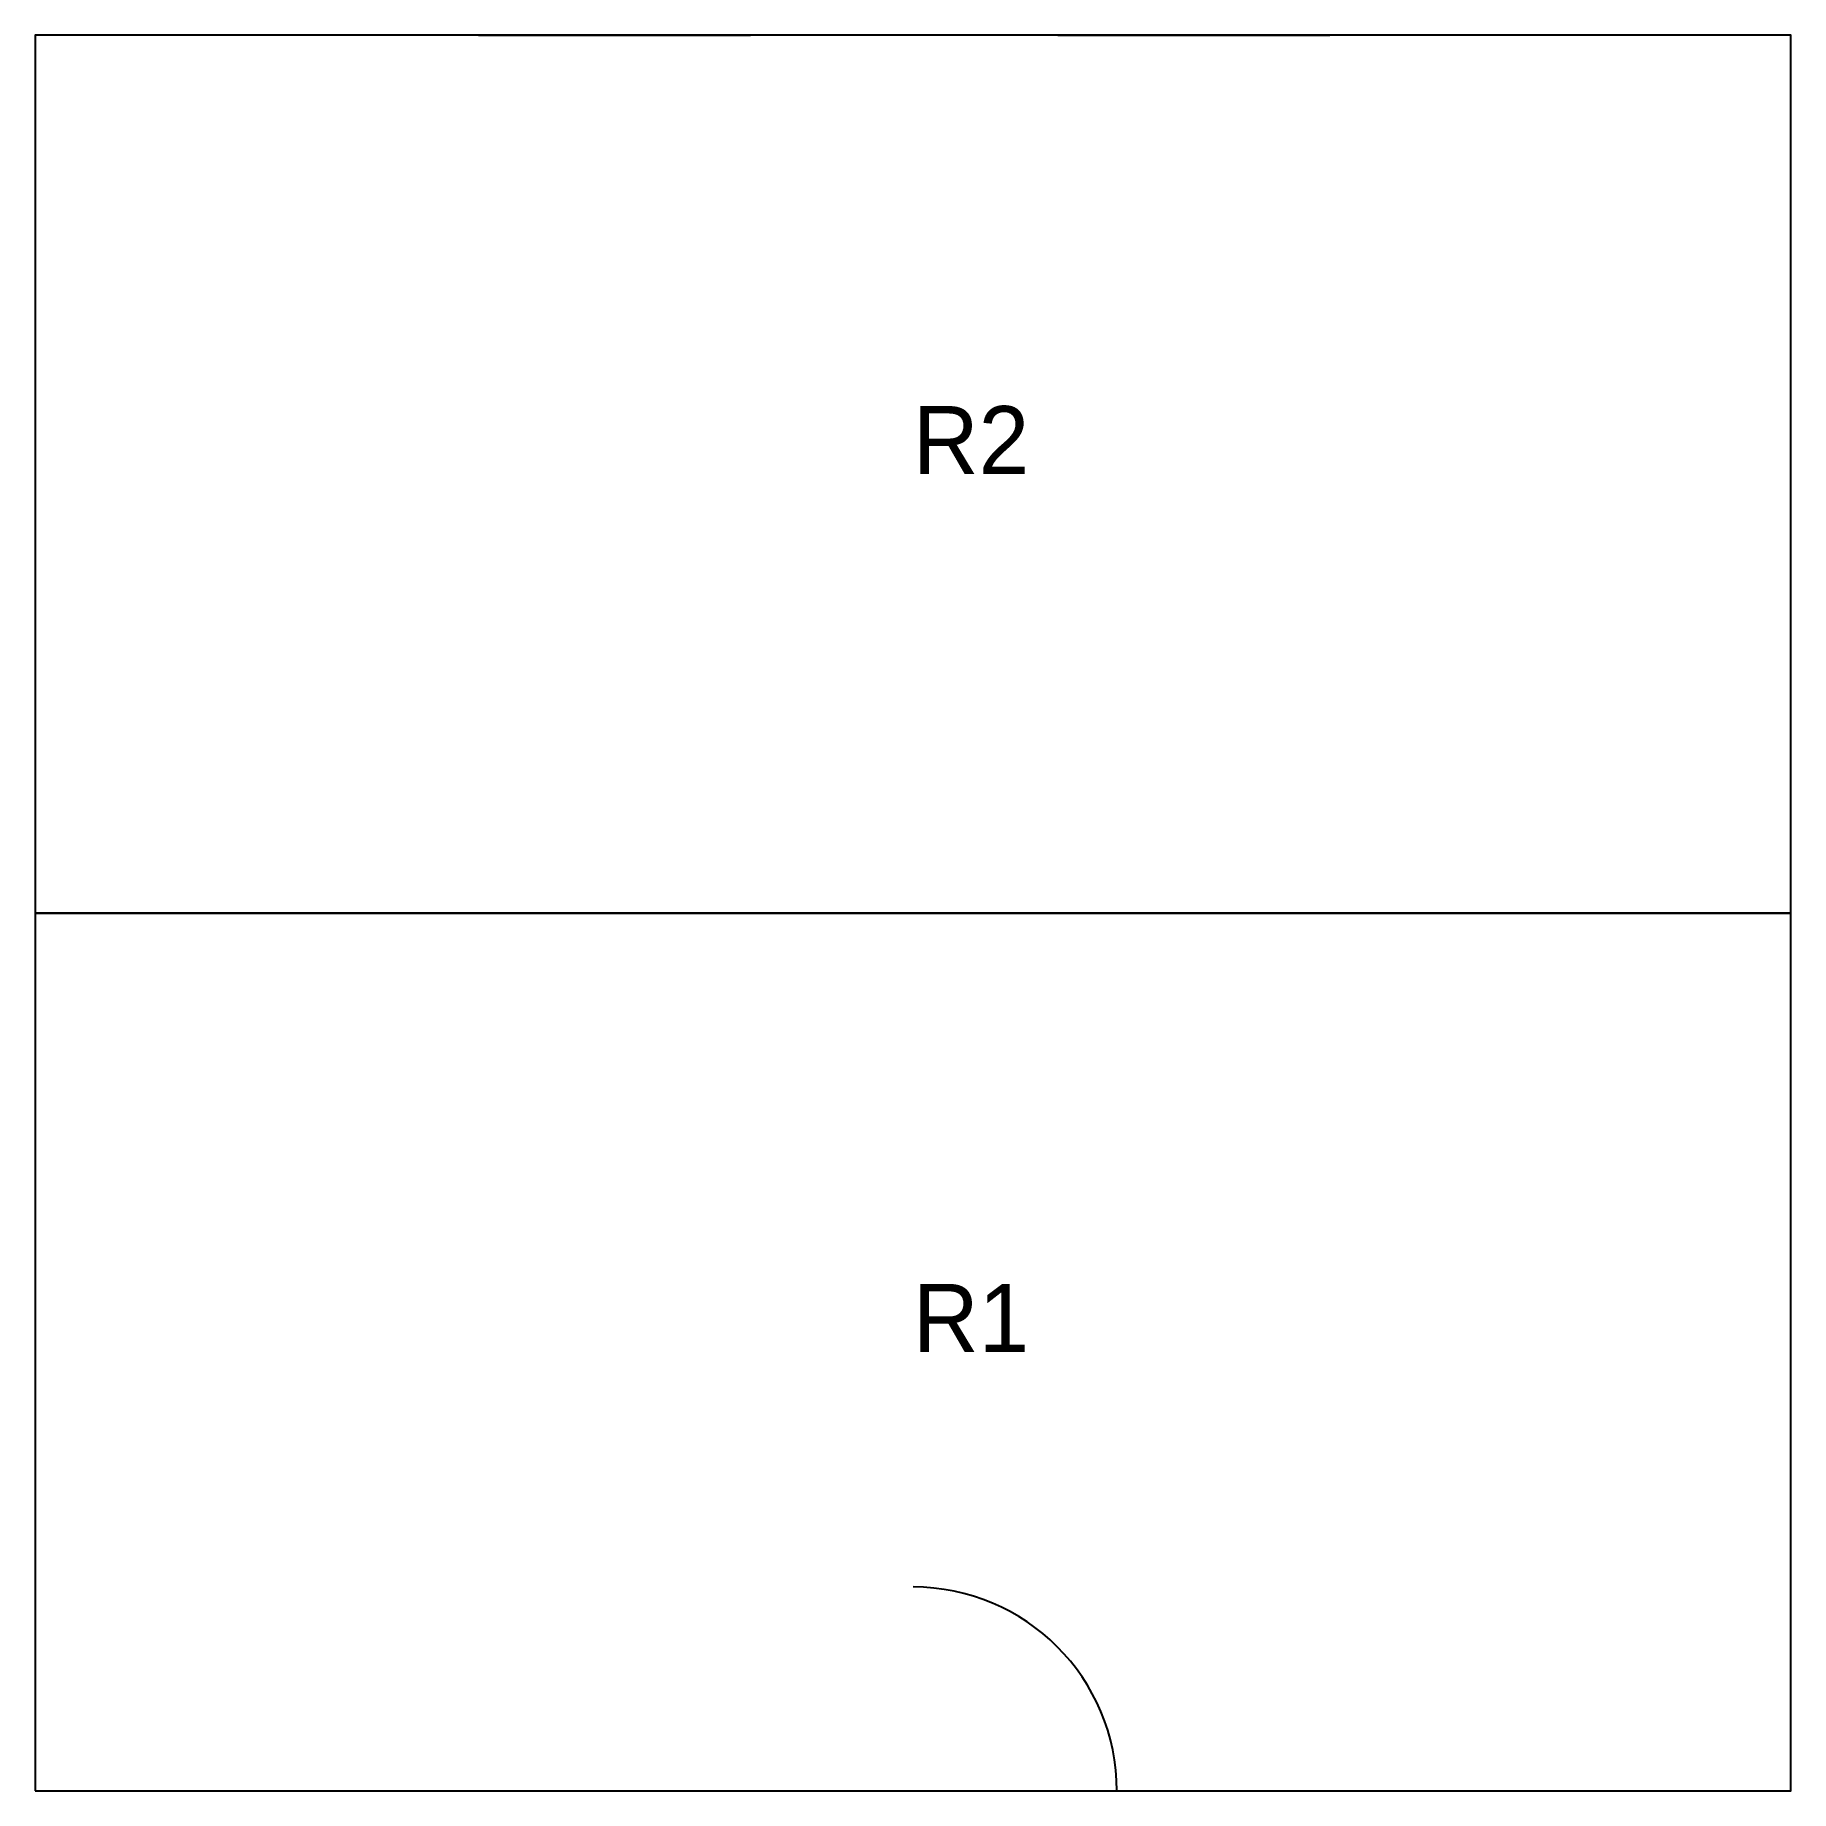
# Model space of a CAD drawing. Header units: metres. Extents: x 0 to 7.75, y 0 to 7.75.
import ezdxf

# ---------------------------------------------------------------- set-up
doc = ezdxf.new("R2010")
doc.units = ezdxf.units.M
for name, color, linetype in [('DOORS', 7, 'Continuous'), ('ROOMS', 7, 'Continuous'), ('TEXT', 7, 'Continuous'), ('WINDOWS', 7, 'Continuous')]:
    doc.layers.add(name, color=color, linetype=linetype)

msp = doc.modelspace()

# ---------------------------------------------------------------- linework, layer by layer
at = {"layer": 'DOORS'}
msp.add_line((3.425, 0), (4.325, 0), dxfattribs=at)
msp.add_arc((3.875, 0), 0.9, 0, 90, dxfattribs=at)
at = {"layer": 'ROOMS'}
for points in [[(0, 3.875), (7.75, 3.875), (7.75, 7.75), (0, 7.75), (0, 3.875)], [(0, 0), (7.75, 0), (7.75, 3.875), (0, 3.875), (0, 0)]]:
    msp.add_lwpolyline(points, close=True, dxfattribs=at)
at = {"layer": 'WINDOWS'}
for p, q in [((1.9575, 7.75), (3.1575, 7.75)), ((4.515, 7.75), (5.715, 7.75))]:
    msp.add_line(p, q, dxfattribs=at)

# ---------------------------------------------------------------- texts
at = {"layer": 'TEXT'}
for s, p in [('R2', (3.875, 5.8125)), ('R1', (3.875, 1.9375))]:
    msp.add_text(s, height=0.3, dxfattribs=at).set_placement(p)

doc.saveas('drawing.dxf')
